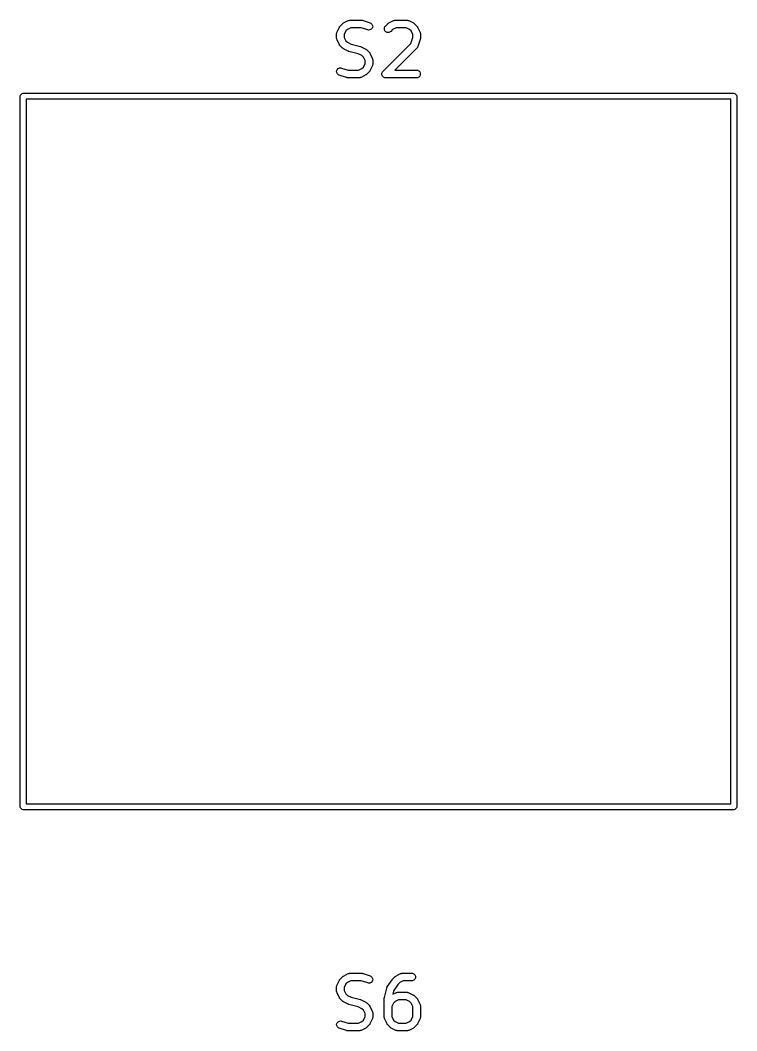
# Model space of a CAD drawing. Extents: x 76.8 to 169.1, y -100 to -41.7.
# Drawn here: x 116.66 to 130.98, y -66.35 to -46.15 of the extents above; entities that cross this region are included whole.
import ezdxf

# ---------------------------------------------------------------- set-up
doc = ezdxf.new("R2010")
doc.units = 0
doc.layers.add('BLACK', color=7, linetype='CONTINUOUS')

msp = doc.modelspace()

# ---------------------------------------------------------------- linework, layer by layer
at = {"layer": 'BLACK', "linetype": 'CONTINUOUS'}
for p, q in [((123.057681, -46.265774), (123.1053, -46.218155)), ((123.1053, -46.218155), (123.111049, -46.213436)), ((123.111049, -46.213436), (123.112349, -46.211938)), ((123.112349, -46.211938), (123.114608, -46.210516)), ((123.114608, -46.210516), (123.116665, -46.208828)), ((123.116665, -46.208828), (123.118492, -46.20807)), ((123.118492, -46.20807), (123.124792, -46.204106)), ((123.124792, -46.204106), (123.22003, -46.156487)), ((123.22003, -46.156487), (123.233761, -46.151232)), ((123.233761, -46.151232), (123.23645, -46.15104)), ((123.23645, -46.15104), (123.238939, -46.15001)), ((123.238939, -46.15001), (123.253571, -46.148569)), ((123.253571, -46.148569), (123.491666, -46.148569)), ((123.491666, -46.148569), (123.499071, -46.149298)), ((123.499071, -46.149298), (123.501046, -46.149158)), ((123.501046, -46.149158), (123.503643, -46.149748)), ((123.503643, -46.149748), (123.506298, -46.15001)), ((123.506298, -46.15001), (123.508129, -46.150768)), ((123.508129, -46.150768), (123.515383, -46.152418)), ((123.515383, -46.152418), (123.65824, -46.200037)), ((123.65824, -46.200037), (123.671665, -46.206031)), ((123.671665, -46.206031), (123.693772, -46.225205)), ((123.693772, -46.225205), (123.706859, -46.251378)), ((123.706859, -46.251378), (123.708934, -46.280568)), ((123.962443, -46.265774), (124.010062, -46.218155)), ((124.010062, -46.218155), (124.015811, -46.213436)), ((124.015811, -46.213436), (124.017111, -46.211938)), ((124.017111, -46.211938), (124.01937, -46.210516)), ((124.01937, -46.210516), (124.021427, -46.208828)), ((124.021427, -46.208828), (124.023254, -46.20807)), ((124.023254, -46.20807), (124.029554, -46.204106)), ((124.029554, -46.204106), (124.124792, -46.156487)), ((124.124792, -46.156487), (124.138523, -46.151232)), ((124.138523, -46.151232), (124.141212, -46.15104)), ((124.141212, -46.15104), (124.143701, -46.15001)), ((124.143701, -46.15001), (124.158333, -46.148569)), ((124.158333, -46.148569), (124.396428, -46.148569)), ((124.396428, -46.148569), (124.41106, -46.15001)), ((124.41106, -46.15001), (124.413549, -46.151041)), ((124.413549, -46.151041), (124.416237, -46.151232)), ((124.416237, -46.151232), (124.429969, -46.156487)), ((124.429969, -46.156487), (124.525207, -46.204106)), ((124.525207, -46.204106), (124.531506, -46.20807)), ((124.531506, -46.20807), (124.533334, -46.208828)), ((124.533334, -46.208828), (124.53539, -46.210516)), ((124.53539, -46.210516), (124.53765, -46.211938)), ((124.53765, -46.211938), (124.538949, -46.213436)), ((124.538949, -46.213436), (124.544699, -46.218155)), ((124.544699, -46.218155), (124.592318, -46.265774)), ((122.988095, -46.414045), (122.989536, -46.399413)), ((122.988095, -46.509283), (122.988095, -46.414045)), ((122.989536, -46.399413), (122.990567, -46.396923)), ((122.990567, -46.396923), (122.990758, -46.394236)), ((122.990758, -46.394236), (122.996013, -46.380504)), ((122.996013, -46.380504), (123.043632, -46.285266)), ((123.043632, -46.285266), (123.047596, -46.278966)), ((123.047596, -46.278966), (123.048354, -46.277139)), ((123.048354, -46.277139), (123.050042, -46.275082)), ((123.050042, -46.275082), (123.051464, -46.272823)), ((123.051464, -46.272823), (123.052962, -46.271523)), ((123.052962, -46.271523), (123.057681, -46.265774)), ((123.172353, -46.363234), (123.138095, -46.43175)), ((123.138095, -46.43175), (123.138095, -46.491578)), ((123.20276, -46.332827), (123.172353, -46.363234)), ((123.271276, -46.298569), (123.20276, -46.332827)), ((123.479496, -46.298569), (123.271276, -46.298569)), ((123.610805, -46.342339), (123.479496, -46.298569)), ((123.625142, -46.345599), (123.610805, -46.342339)), ((123.654332, -46.343524), (123.625142, -46.345599)), ((123.680506, -46.330438), (123.654332, -46.343524)), ((123.69968, -46.30833), (123.680506, -46.330438)), ((123.708934, -46.280568), (123.69968, -46.30833)), ((123.941917, -46.304176), (123.953116, -46.277139)), ((123.941917, -46.333438), (123.941917, -46.304176)), ((123.953116, -46.360475), (123.941917, -46.333438)), ((123.953116, -46.277139), (123.962443, -46.265774)), ((123.973808, -46.381167), (123.953116, -46.360475)), ((124.000845, -46.392366), (123.973808, -46.381167)), ((124.030107, -46.392366), (124.000845, -46.392366)), ((124.057144, -46.381167), (124.030107, -46.392366)), ((124.068509, -46.37184), (124.057144, -46.381167)), ((124.107522, -46.332827), (124.068509, -46.37184)), ((124.176038, -46.298569), (124.107522, -46.332827)), ((124.378723, -46.298569), (124.176038, -46.298569)), ((124.447239, -46.332827), (124.378723, -46.298569)), ((124.477646, -46.363234), (124.447239, -46.332827)), ((124.511904, -46.43175), (124.477646, -46.363234)), ((124.511904, -46.497113), (124.511904, -46.43175)), ((124.592318, -46.265774), (124.597036, -46.271523)), ((124.597036, -46.271523), (124.598535, -46.272823)), ((124.598535, -46.272823), (124.599956, -46.275082)), ((124.599956, -46.275082), (124.601645, -46.277139)), ((124.601645, -46.277139), (124.602402, -46.278966)), ((124.602402, -46.278966), (124.606367, -46.285266)), ((124.606367, -46.285266), (124.653986, -46.380504)), ((124.653986, -46.380504), (124.659241, -46.394235)), ((124.659241, -46.394235), (124.659432, -46.396924)), ((124.659432, -46.396924), (124.660463, -46.399413)), ((124.660463, -46.399413), (124.661904, -46.414045)), ((124.661904, -46.414045), (124.661904, -46.509283)), ((122.989536, -46.523915), (122.988095, -46.509283)), ((122.990567, -46.526404), (122.989536, -46.523915)), ((122.990758, -46.529092), (122.990567, -46.526404)), ((122.996013, -46.542824), (122.990758, -46.529092)), ((123.043632, -46.638062), (122.996013, -46.542824)), ((123.047596, -46.644361), (123.043632, -46.638062)), ((123.048354, -46.646189), (123.047596, -46.644361)), ((123.050042, -46.648245), (123.048354, -46.646189)), ((123.051464, -46.650505), (123.050042, -46.648245)), ((123.052962, -46.651804), (123.051464, -46.650505)), ((123.057681, -46.657554), (123.052962, -46.651804)), ((123.1053, -46.705173), (123.057681, -46.657554)), ((123.138095, -46.491578), (123.172353, -46.560094)), ((123.172353, -46.560094), (123.20276, -46.590501)), ((123.20276, -46.590501), (123.279747, -46.628994)), ((123.279747, -46.628994), (123.462237, -46.674617)), ((123.914824, -47.170536), (124.473732, -46.611626)), ((124.473732, -46.611626), (124.511904, -46.497113)), ((124.658055, -46.533001), (124.610436, -46.675857)), ((124.659704, -46.525745), (124.658055, -46.533001)), ((124.660463, -46.523915), (124.659704, -46.525745)), ((124.660724, -46.521261), (124.660463, -46.523915)), ((124.661315, -46.518664), (124.660724, -46.521261)), ((124.661904, -46.509283), (124.661174, -46.516689)), ((124.661174, -46.516689), (124.661315, -46.518664)), ((123.111049, -46.709891), (123.1053, -46.705173)), ((123.112349, -46.71139), (123.111049, -46.709891)), ((123.114608, -46.712811), (123.112349, -46.71139)), ((123.116665, -46.7145), (123.114608, -46.712811)), ((123.118492, -46.715257), (123.116665, -46.7145)), ((123.124792, -46.719222), (123.118492, -46.715257)), ((123.22003, -46.766841), (123.124792, -46.719222)), ((123.221099, -46.76725), (123.22003, -46.766841)), ((123.221535, -46.767573), (123.221099, -46.76725)), ((123.227671, -46.769765), (123.221535, -46.767573)), ((123.233761, -46.772096), (123.227671, -46.769765)), ((123.234301, -46.772134), (123.233761, -46.772096)), ((123.235381, -46.77252), (123.234301, -46.772134)), ((123.417871, -46.818142), (123.235381, -46.77252)), ((123.494858, -46.856636), (123.417871, -46.818142)), ((123.462237, -46.674617), (123.463316, -46.675002)), ((123.463316, -46.675002), (123.463856, -46.675041)), ((123.463856, -46.675041), (123.469937, -46.677368)), ((123.469937, -46.677368), (123.476083, -46.679564)), ((123.476083, -46.679564), (123.476518, -46.679886)), ((123.476518, -46.679886), (123.477588, -46.680296)), ((123.477588, -46.680296), (123.572826, -46.727915)), ((123.525265, -46.887043), (123.494858, -46.856636)), ((123.572826, -46.727915), (123.579125, -46.731879)), ((123.579125, -46.731879), (123.580953, -46.732637)), ((123.580953, -46.732637), (123.583009, -46.734325)), ((123.583009, -46.734325), (123.585269, -46.735747)), ((123.585269, -46.735747), (123.586568, -46.737245)), ((123.586568, -46.737245), (123.592318, -46.741964)), ((123.592318, -46.741964), (123.639937, -46.789583)), ((123.639937, -46.789583), (123.644655, -46.795332)), ((123.644655, -46.795332), (123.646154, -46.796632)), ((123.646154, -46.796632), (123.647575, -46.798891)), ((123.647575, -46.798891), (123.649264, -46.800948)), ((123.649264, -46.800948), (123.650021, -46.802775)), ((123.650021, -46.802775), (123.653986, -46.809075)), ((123.653986, -46.809075), (123.701605, -46.904313)), ((124.592318, -46.705173), (124.148923, -47.148569)), ((124.601646, -46.693808), (124.592318, -46.705173)), ((124.602677, -46.691317), (124.601646, -46.693808)), ((124.604442, -46.689283), (124.602677, -46.691317)), ((124.610436, -46.675857), (124.604442, -46.689283)), ((123.525264, -47.083903), (123.559523, -47.015387)), ((123.559523, -46.955559), (123.525265, -46.887043)), ((123.559523, -47.015387), (123.559523, -46.955559)), ((123.701605, -46.904313), (123.70686, -46.918044)), ((123.70686, -47.052902), (123.701605, -47.066633)), ((123.70686, -46.918044), (123.707051, -46.920733)), ((123.707051, -47.050212), (123.70686, -47.052902)), ((123.707051, -46.920733), (123.708082, -46.923222)), ((123.708082, -47.047724), (123.707051, -47.050212)), ((123.708082, -46.923222), (123.709523, -46.937854)), ((123.709523, -47.033092), (123.708082, -47.047724)), ((123.709523, -46.937854), (123.709523, -47.033092)), ((122.988684, -47.16657), (122.997938, -47.138807)), ((122.990759, -47.19576), (122.988684, -47.16657)), ((123.003845, -47.221933), (122.990759, -47.19576)), ((122.997938, -47.138807), (123.017112, -47.1167)), ((123.025952, -47.241107), (123.003845, -47.221933)), ((123.017112, -47.1167), (123.043285, -47.103614)), ((123.039378, -47.247101), (123.025952, -47.241107)), ((123.182234, -47.29472), (123.039378, -47.247101)), ((123.043285, -47.103614), (123.072475, -47.101539)), ((123.072475, -47.101539), (123.086812, -47.104799)), ((123.086812, -47.104799), (123.218122, -47.148569)), ((123.218122, -47.148569), (123.426342, -47.148569)), ((123.426342, -47.148569), (123.494857, -47.114311)), ((123.572826, -47.243032), (123.477588, -47.290651)), ((123.494857, -47.114311), (123.525264, -47.083903)), ((123.579125, -47.239067), (123.572826, -47.243032)), ((123.580953, -47.23831), (123.579125, -47.239067)), ((123.583009, -47.236622), (123.580953, -47.23831)), ((123.585269, -47.2352), (123.583009, -47.236622)), ((123.586569, -47.2337), (123.585269, -47.2352)), ((123.592319, -47.228982), (123.586569, -47.2337)), ((123.639937, -47.181363), (123.592319, -47.228982)), ((123.644655, -47.175613), (123.639937, -47.181363)), ((123.646154, -47.174314), (123.644655, -47.175613)), ((123.647575, -47.172055), (123.646154, -47.174314)), ((123.649265, -47.169997), (123.647575, -47.172055)), ((123.650022, -47.168167), (123.649265, -47.169997)), ((123.653986, -47.161871), (123.650022, -47.168167)), ((123.701605, -47.066633), (123.653986, -47.161871)), ((123.894298, -47.208937), (123.905497, -47.181901)), ((123.894298, -47.238201), (123.894298, -47.208937)), ((123.905497, -47.265237), (123.894298, -47.238201)), ((123.905497, -47.181901), (123.914824, -47.170536)), ((123.926189, -47.285929), (123.905497, -47.265237)), ((124.148923, -47.148569), (124.586904, -47.148569)), ((124.586904, -47.148569), (124.601536, -47.15001)), ((124.601536, -47.15001), (124.628572, -47.161209)), ((124.628572, -47.161209), (124.649264, -47.181901)), ((124.649264, -47.265237), (124.628572, -47.285929)), ((124.649264, -47.181901), (124.660463, -47.208937)), ((124.660463, -47.238201), (124.649264, -47.265237)), ((124.660463, -47.208937), (124.660463, -47.238201)), ((123.189489, -47.296369), (123.182234, -47.29472)), ((123.19132, -47.297128), (123.189489, -47.296369)), ((123.193973, -47.297389), (123.19132, -47.297128)), ((123.196571, -47.29798), (123.193973, -47.297389)), ((123.198545, -47.297839), (123.196571, -47.29798)), ((123.205952, -47.298569), (123.198545, -47.297839)), ((123.444047, -47.298569), (123.205952, -47.298569)), ((123.458679, -47.297128), (123.444047, -47.298569)), ((123.461168, -47.296096), (123.458679, -47.297128)), ((123.463856, -47.295906), (123.461168, -47.296096)), ((123.477588, -47.290651), (123.463856, -47.295906)), ((123.953225, -47.297128), (123.926189, -47.285929)), ((123.967857, -47.298569), (123.953225, -47.297128)), ((124.586904, -47.298569), (123.967857, -47.298569)), ((124.601536, -47.297128), (124.586904, -47.298569)), ((124.628572, -47.285929), (124.601536, -47.297128)), ((116.665, -47.66875), (116.669567, -47.645789)), ((116.665, -61.86875), (116.665, -47.66875)), ((116.669567, -47.645789), (116.702039, -47.613317)), ((116.702039, -47.613317), (116.725, -47.60875)), ((116.725, -47.60875), (130.925, -47.60875)), ((130.925, -47.60875), (130.947961, -47.613317)), ((130.947961, -47.613317), (130.980433, -47.645789)), ((130.980433, -47.645789), (130.985, -47.66875)), ((130.985, -47.66875), (130.985, -61.86875)), ((116.785, -47.72875), (116.785, -61.80875)), ((130.865, -47.72875), (116.785, -47.72875)), ((130.865, -61.80875), (130.865, -47.72875)), ((116.785, -61.80875), (130.865, -61.80875)), ((116.669567, -61.891711), (116.665, -61.86875)), ((116.702039, -61.924183), (116.669567, -61.891711)), ((116.725, -61.92875), (116.702039, -61.924183)), ((130.925, -61.92875), (116.725, -61.92875)), ((130.947961, -61.924183), (130.925, -61.92875)), ((130.980433, -61.891711), (130.947961, -61.924183)), ((130.985, -61.86875), (130.980433, -61.891711)), ((123.124792, -65.254106), (123.22003, -65.206487)), ((123.22003, -65.206487), (123.233761, -65.201232)), ((123.233761, -65.201232), (123.23645, -65.20104)), ((123.23645, -65.20104), (123.238939, -65.20001)), ((123.238939, -65.20001), (123.253571, -65.198569)), ((123.253571, -65.198569), (123.491666, -65.198569)), ((123.491666, -65.198569), (123.499071, -65.199298)), ((123.499071, -65.199298), (123.501046, -65.199158)), ((123.501046, -65.199158), (123.503643, -65.199748)), ((123.503643, -65.199748), (123.506298, -65.20001)), ((123.506298, -65.20001), (123.508129, -65.200768)), ((123.508129, -65.200768), (123.515383, -65.202418)), ((123.515383, -65.202418), (123.65824, -65.250037)), ((124.172411, -65.254106), (124.267649, -65.206487)), ((124.267649, -65.206487), (124.28138, -65.201232)), ((124.28138, -65.201232), (124.284069, -65.20104)), ((124.284069, -65.20104), (124.286558, -65.20001)), ((124.286558, -65.20001), (124.30119, -65.198569)), ((124.30119, -65.198569), (124.491666, -65.198569)), ((124.491666, -65.198569), (124.506298, -65.20001)), ((124.506298, -65.20001), (124.533334, -65.211209)), ((124.533334, -65.211209), (124.554026, -65.231901)), ((124.554026, -65.231901), (124.565225, -65.258937)), ((122.989536, -65.449413), (122.990567, -65.446923)), ((122.990567, -65.446923), (122.990758, -65.444236)), ((122.990758, -65.444236), (122.996013, -65.430504)), ((122.996013, -65.430504), (123.043632, -65.335266)), ((123.043632, -65.335266), (123.047596, -65.328966)), ((123.047596, -65.328966), (123.048354, -65.327139)), ((123.048354, -65.327139), (123.050042, -65.325082)), ((123.050042, -65.325082), (123.051464, -65.322823)), ((123.051464, -65.322823), (123.052962, -65.321523)), ((123.052962, -65.321523), (123.057681, -65.315774)), ((123.057681, -65.315774), (123.1053, -65.268155)), ((123.1053, -65.268155), (123.111049, -65.263436)), ((123.111049, -65.263436), (123.112349, -65.261938)), ((123.112349, -65.261938), (123.114608, -65.260516)), ((123.114608, -65.260516), (123.116665, -65.258828)), ((123.116665, -65.258828), (123.118492, -65.25807)), ((123.118492, -65.25807), (123.124792, -65.254106)), ((123.172353, -65.413234), (123.138095, -65.48175)), ((123.20276, -65.382827), (123.172353, -65.413234)), ((123.271276, -65.348569), (123.20276, -65.382827)), ((123.479496, -65.348569), (123.271276, -65.348569)), ((123.610805, -65.392339), (123.479496, -65.348569)), ((123.625142, -65.395599), (123.610805, -65.392339)), ((123.654332, -65.393524), (123.625142, -65.395599)), ((123.680506, -65.380438), (123.654332, -65.393524)), ((123.65824, -65.250037), (123.671665, -65.256031)), ((123.671665, -65.256031), (123.693772, -65.275205)), ((123.69968, -65.35833), (123.680506, -65.380438)), ((123.693772, -65.275205), (123.706859, -65.301378)), ((123.708934, -65.330568), (123.69968, -65.35833)), ((123.706859, -65.301378), (123.708934, -65.330568)), ((124.000691, -65.470061), (124.095929, -65.327204)), ((124.095929, -65.327204), (124.095963, -65.327161)), ((124.095963, -65.327161), (124.095973, -65.327139)), ((124.095973, -65.327139), (124.100461, -65.32167)), ((124.100461, -65.32167), (124.105245, -65.315829)), ((124.105245, -65.315829), (124.105266, -65.315814)), ((124.105266, -65.315814), (124.1053, -65.315774)), ((124.1053, -65.315774), (124.152919, -65.268155)), ((124.216617, -65.416588), (124.132705, -65.542457)), ((124.152919, -65.268155), (124.158668, -65.263436)), ((124.158668, -65.263436), (124.159968, -65.261938)), ((124.159968, -65.261938), (124.162227, -65.260516)), ((124.162227, -65.260516), (124.164284, -65.258828)), ((124.164284, -65.258828), (124.166111, -65.25807)), ((124.166111, -65.25807), (124.172411, -65.254106)), ((124.250379, -65.382827), (124.216617, -65.416588)), ((124.318895, -65.348569), (124.250379, -65.382827)), ((124.491666, -65.348569), (124.318895, -65.348569)), ((124.506298, -65.347128), (124.491666, -65.348569)), ((124.533334, -65.335929), (124.506298, -65.347128)), ((124.554026, -65.315237), (124.533334, -65.335929)), ((124.565225, -65.288201), (124.554026, -65.315237)), ((124.565225, -65.258937), (124.565225, -65.288201)), ((122.988095, -65.464045), (122.989536, -65.449413)), ((122.988095, -65.559283), (122.988095, -65.464045)), ((122.989536, -65.573915), (122.988095, -65.559283)), ((122.990567, -65.576404), (122.989536, -65.573915)), ((122.990758, -65.579092), (122.990567, -65.576404)), ((122.996013, -65.592824), (122.990758, -65.579092)), ((123.043632, -65.688062), (122.996013, -65.592824)), ((123.138095, -65.48175), (123.138095, -65.541578)), ((123.138095, -65.541578), (123.172353, -65.610094)), ((123.172353, -65.610094), (123.20276, -65.640501)), ((123.20276, -65.640501), (123.279747, -65.678994)), ((123.942715, -65.68395), (123.990334, -65.493474)), ((123.990334, -65.493474), (123.993414, -65.484851)), ((123.993414, -65.484851), (123.993774, -65.483035)), ((123.993774, -65.483035), (123.994652, -65.481387)), ((123.994652, -65.481387), (123.995281, -65.479628)), ((123.995281, -65.479628), (123.996384, -65.478139)), ((123.996384, -65.478139), (124.000691, -65.470061)), ((124.132705, -65.542457), (124.114181, -65.616554)), ((124.114181, -65.616554), (124.172411, -65.587439)), ((124.172411, -65.587439), (124.186142, -65.582184)), ((124.186142, -65.582184), (124.188831, -65.581992)), ((124.188831, -65.581992), (124.19132, -65.580962)), ((124.19132, -65.580962), (124.205952, -65.579521)), ((124.205952, -65.579521), (124.396428, -65.579521)), ((124.396428, -65.579521), (124.41106, -65.580962)), ((124.41106, -65.580962), (124.413549, -65.581993)), ((124.413549, -65.581993), (124.416237, -65.582184)), ((124.416237, -65.582184), (124.429969, -65.587439)), ((124.429969, -65.587439), (124.525207, -65.635058)), ((124.525207, -65.635058), (124.531506, -65.639022)), ((124.531506, -65.639022), (124.533334, -65.63978)), ((124.533334, -65.63978), (124.53539, -65.641468)), ((124.53539, -65.641468), (124.53765, -65.64289)), ((124.53765, -65.64289), (124.538949, -65.644388)), ((124.538949, -65.644388), (124.544699, -65.649107)), ((124.544699, -65.649107), (124.592318, -65.696726)), ((123.047596, -65.694361), (123.043632, -65.688062)), ((123.048354, -65.696189), (123.047596, -65.694361)), ((123.050042, -65.698245), (123.048354, -65.696189)), ((123.051464, -65.700505), (123.050042, -65.698245)), ((123.052962, -65.701804), (123.051464, -65.700505)), ((123.057681, -65.707554), (123.052962, -65.701804)), ((123.1053, -65.755173), (123.057681, -65.707554)), ((123.111049, -65.759891), (123.1053, -65.755173)), ((123.112349, -65.76139), (123.111049, -65.759891)), ((123.114608, -65.762811), (123.112349, -65.76139)), ((123.116665, -65.7645), (123.114608, -65.762811)), ((123.118492, -65.765257), (123.116665, -65.7645)), ((123.124792, -65.769222), (123.118492, -65.765257)), ((123.22003, -65.816841), (123.124792, -65.769222)), ((123.221099, -65.81725), (123.22003, -65.816841)), ((123.221535, -65.817573), (123.221099, -65.81725)), ((123.227671, -65.819765), (123.221535, -65.817573)), ((123.233761, -65.822096), (123.227671, -65.819765)), ((123.234301, -65.822134), (123.233761, -65.822096)), ((123.235381, -65.82252), (123.234301, -65.822134)), ((123.417871, -65.868142), (123.235381, -65.82252)), ((123.279747, -65.678994), (123.462237, -65.724617)), ((123.462237, -65.724617), (123.463316, -65.725002)), ((123.463316, -65.725002), (123.463856, -65.725041)), ((123.463856, -65.725041), (123.469937, -65.727368)), ((123.469937, -65.727368), (123.476083, -65.729564)), ((123.476083, -65.729564), (123.476518, -65.729886)), ((123.476518, -65.729886), (123.477588, -65.730296)), ((123.477588, -65.730296), (123.572826, -65.777915)), ((123.572826, -65.777915), (123.579125, -65.781879)), ((123.579125, -65.781879), (123.580953, -65.782637)), ((123.580953, -65.782637), (123.583009, -65.784325)), ((123.583009, -65.784325), (123.585269, -65.785747)), ((123.585269, -65.785747), (123.586568, -65.787245)), ((123.586568, -65.787245), (123.592318, -65.791964)), ((123.592318, -65.791964), (123.639937, -65.839583)), ((123.639937, -65.839583), (123.644655, -65.845332)), ((123.644655, -65.845332), (123.646154, -65.846632)), ((123.646154, -65.846632), (123.647575, -65.848891)), ((123.647575, -65.848891), (123.649264, -65.850948)), ((123.649264, -65.850948), (123.650021, -65.852775)), ((123.940476, -65.70214), (123.940727, -65.699586)), ((123.940476, -66.083092), (123.940476, -65.70214)), ((123.940565, -65.698494), (123.941374, -65.69302)), ((123.940727, -65.699586), (123.940565, -65.698494)), ((123.941374, -65.69302), (123.941917, -65.687508)), ((123.941917, -65.687508), (123.942339, -65.686486)), ((123.942339, -65.686486), (123.942715, -65.68395)), ((124.124734, -65.794186), (124.090476, -65.862702)), ((124.155141, -65.763779), (124.124734, -65.794186)), ((124.223657, -65.729521), (124.155141, -65.763779)), ((124.378723, -65.729521), (124.223657, -65.729521)), ((124.447239, -65.763779), (124.378723, -65.729521)), ((124.477646, -65.794186), (124.447239, -65.763779)), ((124.511904, -65.862702), (124.477646, -65.794186)), ((124.592318, -65.696726), (124.597036, -65.702475)), ((124.597036, -65.702475), (124.598535, -65.703775)), ((124.598535, -65.703775), (124.599956, -65.706034)), ((124.599956, -65.706034), (124.601645, -65.708091)), ((124.601645, -65.708091), (124.602402, -65.709918)), ((124.602402, -65.709918), (124.606367, -65.716218)), ((124.606367, -65.716218), (124.653986, -65.811456)), ((124.653986, -65.811456), (124.659241, -65.825187)), ((124.659241, -65.825187), (124.659432, -65.827876)), ((124.659432, -65.827876), (124.660463, -65.830365)), ((124.660463, -65.830365), (124.661904, -65.844997)), ((124.661904, -65.844997), (124.661904, -66.083092)), ((123.494858, -65.906636), (123.417871, -65.868142)), ((123.525265, -65.937043), (123.494858, -65.906636)), ((123.559523, -66.005559), (123.525265, -65.937043)), ((123.559523, -66.065387), (123.559523, -66.005559)), ((123.650021, -65.852775), (123.653986, -65.859075)), ((123.653986, -65.859075), (123.701605, -65.954313)), ((123.701605, -65.954313), (123.70686, -65.968044)), ((123.70686, -65.968044), (123.707051, -65.970733)), ((123.707051, -65.970733), (123.708082, -65.973222)), ((123.708082, -65.973222), (123.709523, -65.987854)), ((123.709523, -65.987854), (123.709523, -66.083092)), ((124.090476, -65.862702), (124.090476, -66.065387)), ((124.511904, -66.065387), (124.511904, -65.862702)), ((122.988684, -66.21657), (122.997938, -66.188807)), ((122.990759, -66.24576), (122.988684, -66.21657)), ((123.003845, -66.271933), (122.990759, -66.24576)), ((122.997938, -66.188807), (123.017112, -66.1667)), ((123.017112, -66.1667), (123.043285, -66.153614)), ((123.043285, -66.153614), (123.072475, -66.151539)), ((123.072475, -66.151539), (123.086812, -66.154799)), ((123.086812, -66.154799), (123.218122, -66.198569)), ((123.218122, -66.198569), (123.426342, -66.198569)), ((123.426342, -66.198569), (123.494857, -66.164311)), ((123.494857, -66.164311), (123.525264, -66.133903)), ((123.525264, -66.133903), (123.559523, -66.065387)), ((123.639937, -66.231363), (123.592319, -66.278982)), ((123.644655, -66.225613), (123.639937, -66.231363)), ((123.646154, -66.224314), (123.644655, -66.225613)), ((123.647575, -66.222055), (123.646154, -66.224314)), ((123.649265, -66.219997), (123.647575, -66.222055)), ((123.650022, -66.218167), (123.649265, -66.219997)), ((123.653986, -66.211871), (123.650022, -66.218167)), ((123.701605, -66.116633), (123.653986, -66.211871)), ((123.70686, -66.102902), (123.701605, -66.116633)), ((123.707051, -66.100212), (123.70686, -66.102902)), ((123.708082, -66.097724), (123.707051, -66.100212)), ((123.709523, -66.083092), (123.708082, -66.097724)), ((123.941917, -66.097724), (123.940476, -66.083092)), ((123.942948, -66.100213), (123.941917, -66.097724)), ((123.943139, -66.102901), (123.942948, -66.100213)), ((123.948394, -66.116633), (123.943139, -66.102901)), ((123.996013, -66.211871), (123.948394, -66.116633)), ((123.999976, -66.218167), (123.996013, -66.211871)), ((124.000734, -66.219997), (123.999976, -66.218167)), ((124.002423, -66.222055), (124.000734, -66.219997)), ((124.003845, -66.224314), (124.002423, -66.222055)), ((124.005343, -66.225613), (124.003845, -66.224314)), ((124.010061, -66.231362), (124.005343, -66.225613)), ((124.05768, -66.278982), (124.010061, -66.231362)), ((124.090476, -66.065387), (124.124734, -66.133903)), ((124.124734, -66.133903), (124.155141, -66.164311)), ((124.155141, -66.164311), (124.223657, -66.198569)), ((124.223657, -66.198569), (124.378723, -66.198569)), ((124.378723, -66.198569), (124.447238, -66.164311)), ((124.447238, -66.164311), (124.477645, -66.133903)), ((124.477645, -66.133903), (124.511904, -66.065387)), ((124.592318, -66.231363), (124.5447, -66.278982)), ((124.597036, -66.225613), (124.592318, -66.231363)), ((124.598535, -66.224314), (124.597036, -66.225613)), ((124.599956, -66.222055), (124.598535, -66.224314)), ((124.601646, -66.219997), (124.599956, -66.222055)), ((124.602403, -66.218167), (124.601646, -66.219997)), ((124.606367, -66.211871), (124.602403, -66.218167)), ((124.653986, -66.116633), (124.606367, -66.211871)), ((124.659241, -66.102902), (124.653986, -66.116633)), ((124.659432, -66.100212), (124.659241, -66.102902)), ((124.660463, -66.097724), (124.659432, -66.100212)), ((124.661904, -66.083092), (124.660463, -66.097724)), ((123.025952, -66.291107), (123.003845, -66.271933)), ((123.039378, -66.297101), (123.025952, -66.291107)), ((123.182234, -66.34472), (123.039378, -66.297101)), ((123.189489, -66.346369), (123.182234, -66.34472)), ((123.19132, -66.347128), (123.189489, -66.346369)), ((123.193973, -66.347389), (123.19132, -66.347128)), ((123.196571, -66.34798), (123.193973, -66.347389)), ((123.198545, -66.347839), (123.196571, -66.34798)), ((123.205952, -66.348569), (123.198545, -66.347839)), ((123.444047, -66.348569), (123.205952, -66.348569)), ((123.458679, -66.347128), (123.444047, -66.348569)), ((123.461168, -66.346096), (123.458679, -66.347128)), ((123.463856, -66.345906), (123.461168, -66.346096)), ((123.477588, -66.340651), (123.463856, -66.345906)), ((123.572826, -66.293032), (123.477588, -66.340651)), ((123.579125, -66.289067), (123.572826, -66.293032)), ((123.580953, -66.28831), (123.579125, -66.289067)), ((123.583009, -66.286622), (123.580953, -66.28831)), ((123.585269, -66.2852), (123.583009, -66.286622)), ((123.586569, -66.2837), (123.585269, -66.2852)), ((123.592319, -66.278982), (123.586569, -66.2837)), ((124.063429, -66.2837), (124.05768, -66.278982)), ((124.06473, -66.2852), (124.063429, -66.2837)), ((124.066989, -66.286622), (124.06473, -66.2852)), ((124.069046, -66.28831), (124.066989, -66.286622)), ((124.070873, -66.289067), (124.069046, -66.28831)), ((124.077173, -66.293032), (124.070873, -66.289067)), ((124.172411, -66.340651), (124.077173, -66.293032)), ((124.186142, -66.345906), (124.172411, -66.340651)), ((124.188831, -66.346097), (124.186142, -66.345906)), ((124.19132, -66.347128), (124.188831, -66.346097)), ((124.205952, -66.348569), (124.19132, -66.347128)), ((124.396428, -66.348569), (124.205952, -66.348569)), ((124.41106, -66.347128), (124.396428, -66.348569)), ((124.413549, -66.346096), (124.41106, -66.347128)), ((124.416237, -66.345906), (124.413549, -66.346096)), ((124.429969, -66.340651), (124.416237, -66.345906)), ((124.525207, -66.293032), (124.429969, -66.340651)), ((124.531506, -66.289067), (124.525207, -66.293032)), ((124.533334, -66.28831), (124.531506, -66.289067)), ((124.53539, -66.286622), (124.533334, -66.28831)), ((124.53765, -66.2852), (124.53539, -66.286622)), ((124.53895, -66.2837), (124.53765, -66.2852)), ((124.5447, -66.278982), (124.53895, -66.2837))]:
    msp.add_line(p, q, dxfattribs=at)

doc.saveas('drawing.dxf')
